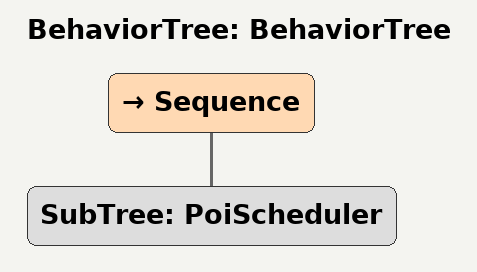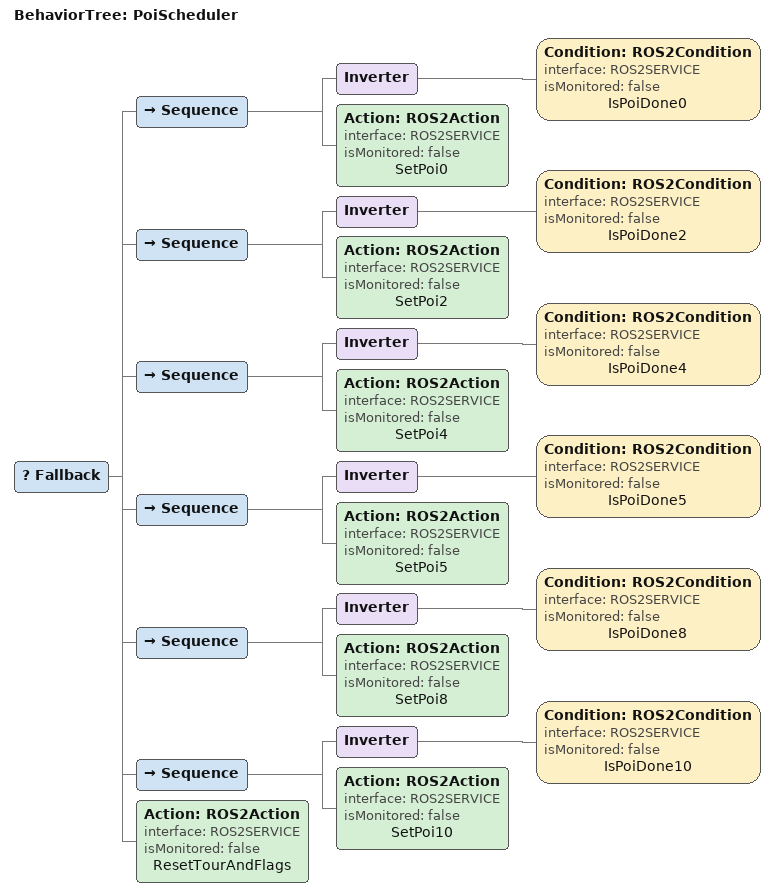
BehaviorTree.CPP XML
<?xml version="1.0"?>
<root main_tree_to_execute="BehaviorTree">
    <BehaviorTree ID="BehaviorTree">
        <Sequence>
            <SubTree ID="PoiScheduler"/>
        </Sequence>
    </BehaviorTree>
    <BehaviorTree ID="PoiScheduler">

            <Fallback>

            <Sequence>
                <Inverter>
                    <Condition ID="ROS2Condition" interface="ROS2SERVICE" isMonitored="false" name="IsPoiDone0"/>
                </Inverter>
                <Action ID="ROS2Action" interface="ROS2SERVICE" isMonitored="false" name="SetPoi0"/>
            </Sequence>

                <Sequence>
                    <Inverter>
                        <Condition ID="ROS2Condition" interface="ROS2SERVICE" isMonitored="false" name="IsPoiDone2"/>
                    </Inverter>
                    <Action ID="ROS2Action" interface="ROS2SERVICE" isMonitored="false" name="SetPoi2"/>
                </Sequence>

                <Sequence>
                    <Inverter>
                        <Condition ID="ROS2Condition" interface="ROS2SERVICE" isMonitored="false" name="IsPoiDone4"/>
                    </Inverter>
                    <Action ID="ROS2Action" interface="ROS2SERVICE" isMonitored="false" name="SetPoi4"/>
                </Sequence>

                <Sequence>
                    <Inverter>
                        <Condition ID="ROS2Condition" interface="ROS2SERVICE" isMonitored="false" name="IsPoiDone5"/>
                    </Inverter>
                    <Action ID="ROS2Action" interface="ROS2SERVICE" isMonitored="false" name="SetPoi5"/>
                </Sequence>

                <Sequence>
                    <Inverter>
                        <Condition ID="ROS2Condition" interface="ROS2SERVICE" isMonitored="false" name="IsPoiDone8"/>
                    </Inverter>
                    <Action ID="ROS2Action" interface="ROS2SERVICE" isMonitored="false" name="SetPoi8"/>
                </Sequence>

                <Sequence>
                    <Inverter>
                        <Condition ID="ROS2Condition" interface="ROS2SERVICE" isMonitored="false" name="IsPoiDone10"/>
                    </Inverter>
                    <Action ID="ROS2Action" interface="ROS2SERVICE" isMonitored="false" name="SetPoi10"/>
                </Sequence>

                        <Action ID="ROS2Action" interface="ROS2SERVICE" isMonitored="false" name="ResetTourAndFlags"/>
            </Fallback>

    </BehaviorTree>
</root>
